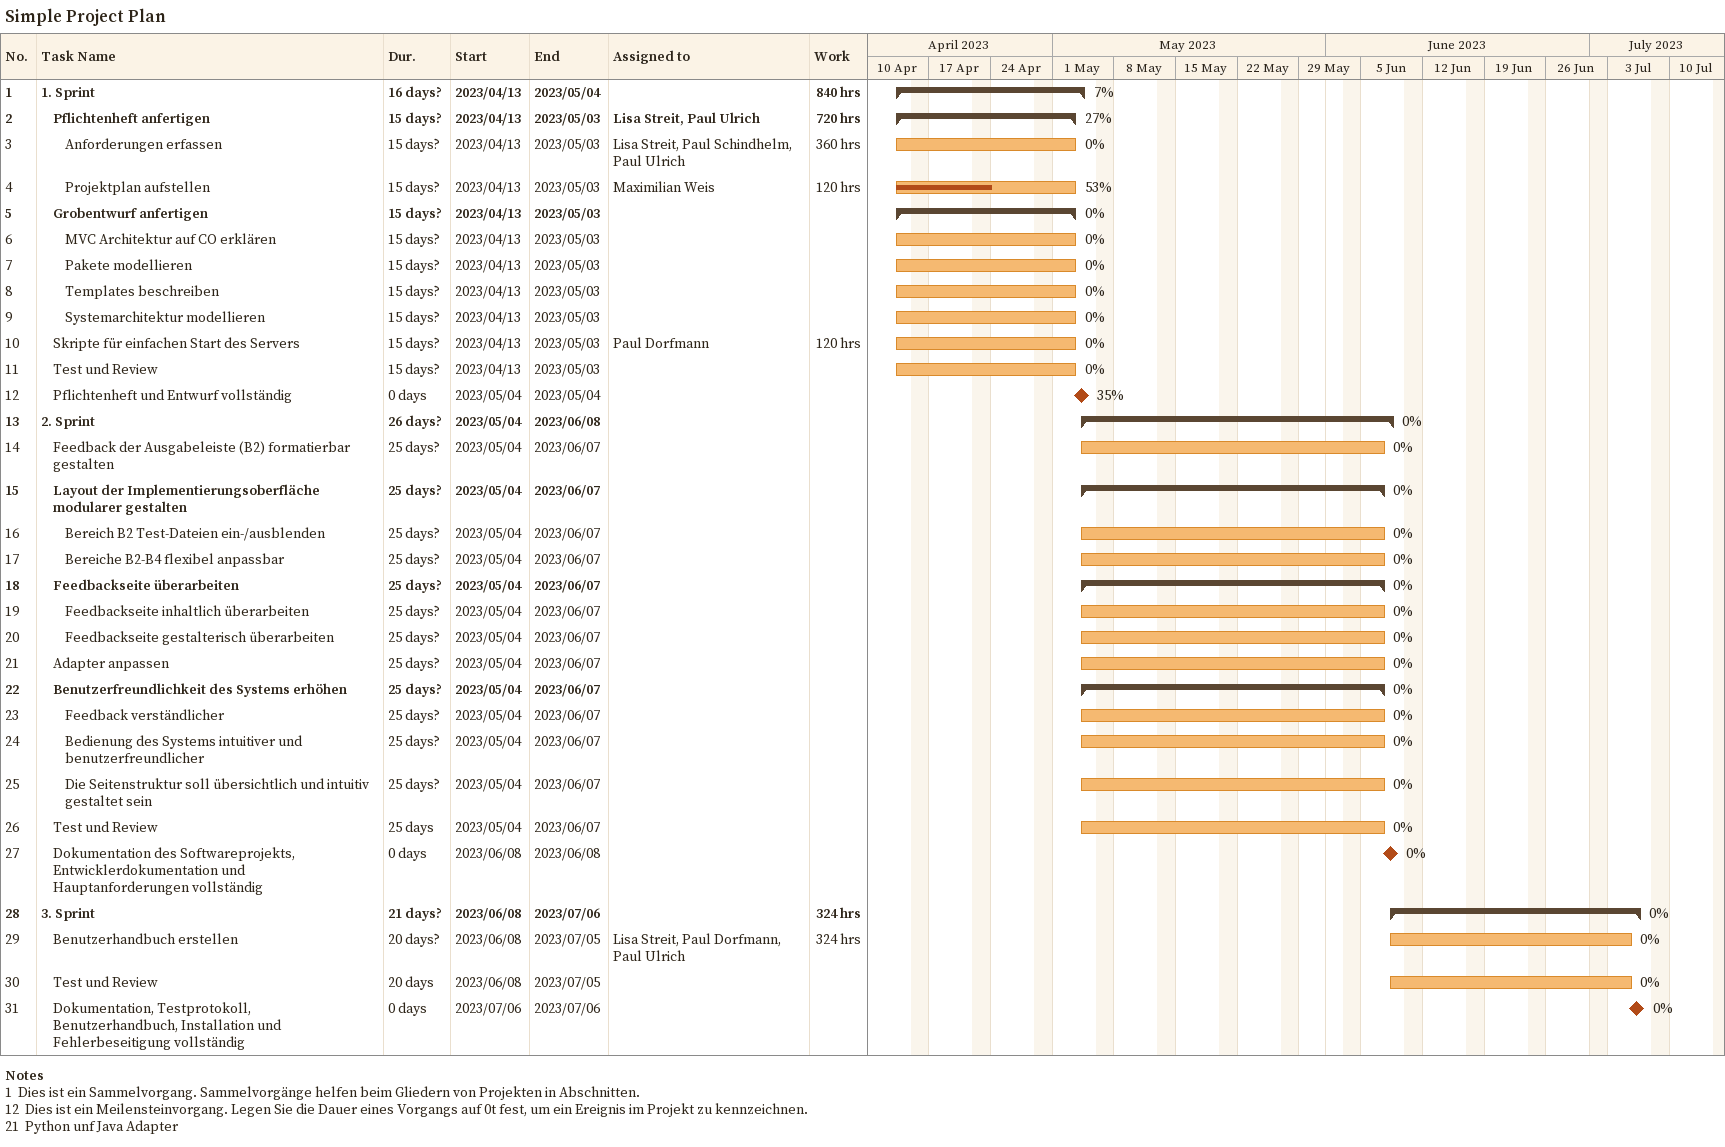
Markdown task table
Simple Project Plan

| ID | Level | Task | Duration | Start | Finish | Resources | % complete | Work (h) |
|---|---|---|---|---|---|---|---|---|
| 1 | 1 | **1. Sprint** | 16d? | 2023-04-13 | 2023-05-04 |  | 7 | 840 |
| 2 | 2 | **Pflichtenheft anfertigen** | 15d? | 2023-04-13 | 2023-05-03 | Lisa Streit, Paul Ulrich | 27 | 720 |
| 3 | 3 | Anforderungen erfassen | 15d? | 2023-04-13 | 2023-05-03 | Lisa Streit, Paul Schindhelm, Paul Ulrich | 0 | 360 |
| 4 | 3 | Projektplan aufstellen | 15d? | 2023-04-13 | 2023-05-03 | Maximilian Weis | 53 | 120 |
| 5 | 2 | **Grobentwurf anfertigen** | 15d? | 2023-04-13 | 2023-05-03 |  | 0 |  |
| 6 | 3 | MVC Architektur auf CO erklären | 15d? | 2023-04-13 | 2023-05-03 |  | 0 |  |
| 7 | 3 | Pakete modellieren | 15d? | 2023-04-13 | 2023-05-03 |  | 0 |  |
| 8 | 3 | Templates beschreiben | 15d? | 2023-04-13 | 2023-05-03 |  | 0 |  |
| 9 | 3 | Systemarchitektur modellieren | 15d? | 2023-04-13 | 2023-05-03 |  | 0 |  |
| 10 | 2 | Skripte für einfachen Start des Servers | 15d? | 2023-04-13 | 2023-05-03 | Paul Dorfmann | 0 | 120 |
| 11 | 2 | Test und Review | 15d? | 2023-04-13 | 2023-05-03 |  | 0 |  |
| 12 | 2 | Pflichtenheft und Entwurf vollständig | 0d | 2023-05-04 | 2023-05-04 |  | 35 |  |
| 13 | 1 | **2. Sprint** | 26d? | 2023-05-04 | 2023-06-08 |  | 0 |  |
| 14 | 2 | Feedback der Ausgabeleiste (B2) formatierbar gestalten | 25d? | 2023-05-04 | 2023-06-07 |  | 0 |  |
| 15 | 2 | **Layout der Implementierungsoberfläche modularer gestalten** | 25d? | 2023-05-04 | 2023-06-07 |  | 0 |  |
| 16 | 3 | Bereich B2 Test-Dateien ein-/ausblenden | 25d? | 2023-05-04 | 2023-06-07 |  | 0 |  |
| 17 | 3 | Bereiche B2-B4 flexibel anpassbar | 25d? | 2023-05-04 | 2023-06-07 |  | 0 |  |
| 18 | 2 | **Feedbackseite überarbeiten** | 25d? | 2023-05-04 | 2023-06-07 |  | 0 |  |
| 19 | 3 | Feedbackseite inhaltlich überarbeiten | 25d? | 2023-05-04 | 2023-06-07 |  | 0 |  |
| 20 | 3 | Feedbackseite gestalterisch überarbeiten | 25d? | 2023-05-04 | 2023-06-07 |  | 0 |  |
| 21 | 2 | Adapter anpassen | 25d? | 2023-05-04 | 2023-06-07 |  | 0 |  |
| 22 | 2 | **Benutzerfreundlichkeit des Systems erhöhen** | 25d? | 2023-05-04 | 2023-06-07 |  | 0 |  |
| 23 | 3 | Feedback verständlicher | 25d? | 2023-05-04 | 2023-06-07 |  | 0 |  |
| 24 | 3 | Bedienung des Systems intuitiver und benutzerfreundlicher | 25d? | 2023-05-04 | 2023-06-07 |  | 0 |  |
| 25 | 3 | Die Seitenstruktur soll übersichtlich und intuitiv gestaltet sein | 25d? | 2023-05-04 | 2023-06-07 |  | 0 |  |
| 26 | 2 | Test und Review | 25d | 2023-05-04 | 2023-06-07 |  | 0 |  |
| 27 | 2 | Dokumentation des Softwareprojekts, Entwicklerdokumentation und Hauptanforderungen vollständig | 0d | 2023-06-08 | 2023-06-08 |  | 0 |  |
| 28 | 1 | **3. Sprint** | 21d? | 2023-06-08 | 2023-07-06 |  | 0 | 324 |
| 29 | 2 | Benutzerhandbuch erstellen | 20d? | 2023-06-08 | 2023-07-05 | Lisa Streit, Paul Dorfmann, Paul Ulrich | 0 | 324 |
| 30 | 2 | Test und Review | 20d | 2023-06-08 | 2023-07-05 |  | 0 |  |
| 31 | 2 | Dokumentation, Testprotokoll, Benutzerhandbuch, Installation und Fehlerbeseitigung vollständig | 0d | 2023-07-06 | 2023-07-06 |  | 0 |  |

Notes
- 1: Dies ist ein Sammelvorgang. Sammelvorgänge helfen beim Gliedern von Projekten in Abschnitten.
- 12: Dies ist ein Meilensteinvorgang. Legen Sie die Dauer eines Vorgangs auf 0t fest, um ein Ereignis im Projekt zu kennzeichnen.
- 21: Python unf Java Adapter
